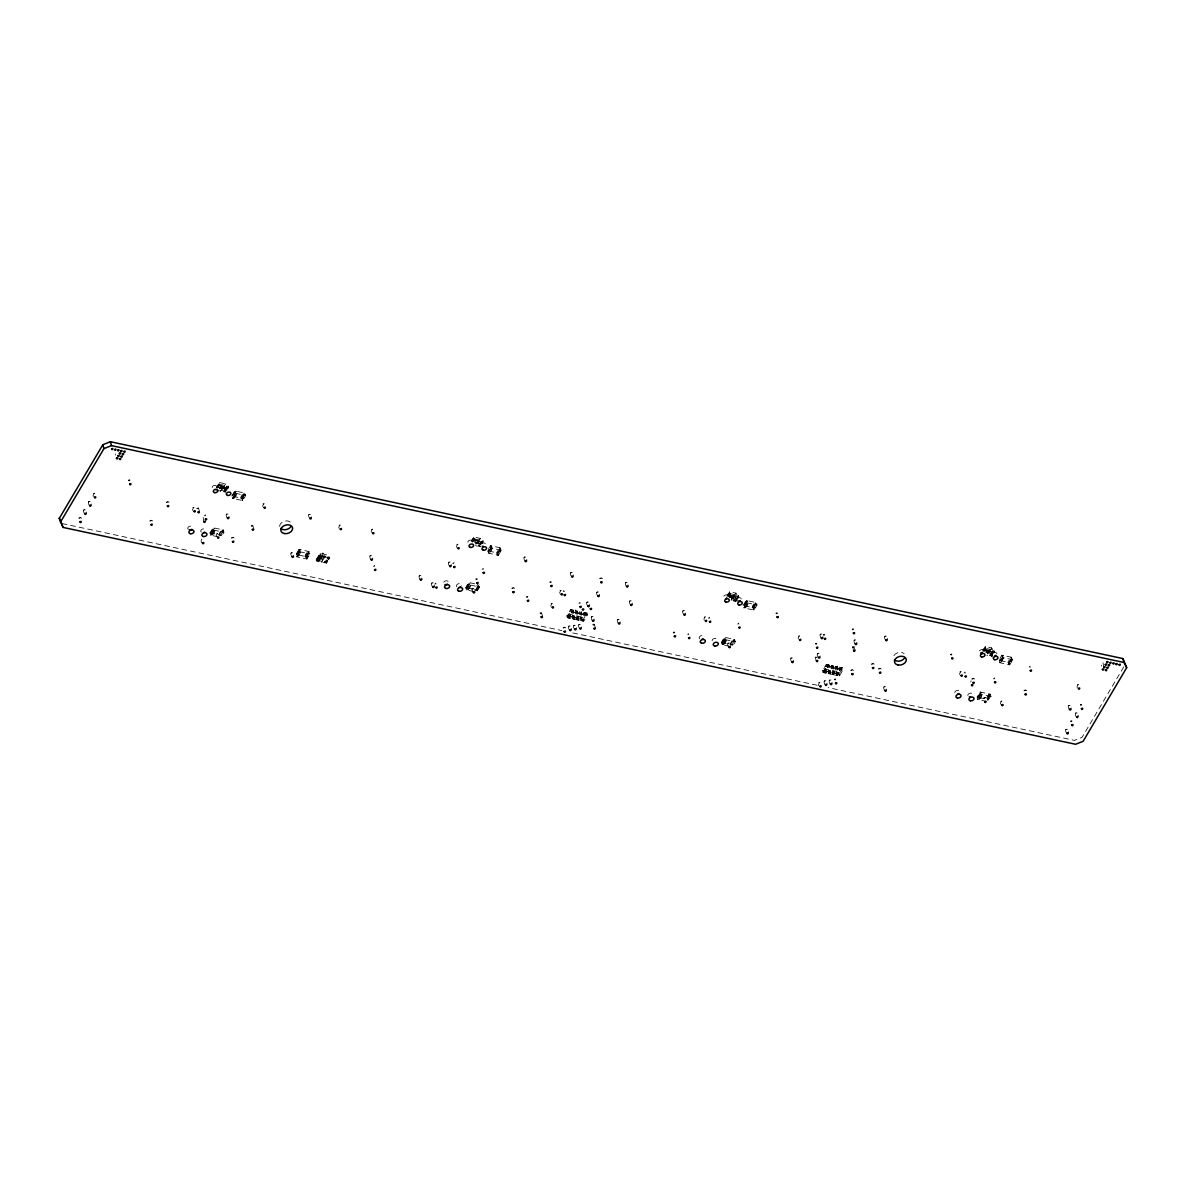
<?xml version="1.0" encoding="UTF-8"?>
<svg xmlns="http://www.w3.org/2000/svg" width="1186" height="1186" viewBox="0 0 1186 1186"><rect width="100%" height="100%" fill="white"/><g stroke="black" fill="none" stroke-linecap="round" stroke-linejoin="round"><path stroke-width="0.75" stroke-dasharray="5 3.75" d="M223.946 488.528L224.969 488.751M480.419 544.418A1.764 1.245 -15.7 0 1 479.811 543.633L479.781 543.321M577.982 620.041L567.353 617.698L566.864 615.919L570.614 609.589L572.26 609.886L573.09 612.184L587.47 614.867L583.72 621.212L582.074 620.915C583.112 618.099 574.839 616.008 577.982 620.041L582.074 620.915M581.837 611.932L581.14 613.221L579.094 612.791L579.791 611.502L577.108 610.923L577.3 613.043L576.352 610.76C571.252 606.061 573.891 616.171 572.26 609.886M736.995 600.576A2.342 1.66 -15.7 0 1 738.107 597.877C738.196 595.328 734.757 598.174 736.476 599.301A1.764 1.245 -15.7 0 1 735.498 598.381L735.468 598.085M833.032 672.536L837.034 673.381L837.761 675.664L839.406 675.976L843.157 669.63L842.668 667.851C839.199 665.554 842.949 673.292 840.222 667.273C834.914 662.841 838.606 672.833 836.13 666.399L832.794 665.687L832.765 667.807L832.038 665.524L826.301 664.353L822.55 670.683L823.054 672.462L833.714 674.715L832.943 672.506L828.747 671.617L828.821 673.752M836.856 668.682L836.13 666.399M837.805 675.59L833.669 674.79M841.378 669.467L840.222 667.273M840.726 669.408L837.42 668.459M991.14 652.997A1.764 1.245 -15.7 0 0 992.119 653.901L992.119 653.901A1.764 1.245 -15.7 0 1 991.185 653.145L988.991 653.041L989.984 652.596M218.343 484.911L216.208 487.757M217.557 485.37L217.527 486.334L219.647 484.185L218.224 487.772L217.839 486.156M225.577 488.84C227.608 493.035 223.917 487.327 227.564 487.357A1.764 1.245 -15.7 0 0 225.844 487.683L219.721 485.741L219.188 486.883L221.382 487.446M225.903 490.011L227.697 488.854L228.379 486.201L218.15 484.007L217.275 485.474M318.589 556.308L318.649 557.568L316.929 558.739M319.108 558.265C317.24 554.218 325.038 556.946 318.678 561.008L316.632 560.578L318.99 558.739L318.767 557.094M326.862 562.757L324.771 562.164L326.862 562.757L327.054 558.858M326.847 560.948L329.263 558.473L327.217 558.043L324.771 562.164M480.567 544.552L480.36 542.891L483.043 540.742L472.814 538.548L472.132 541.201L473.54 538.548L474.356 538.874L473.926 537.021L480.256 538.385L481.516 540.416L478.492 545.516L480.256 546.716L475.408 545.664M736.684 599.894L738.73 595.491L728.5 593.311L727.492 594.779L728.5 593.311M992.682 655.339A2.342 1.66 -15.7 0 1 993.794 652.641L994.417 650.254L984.187 648.06L983.179 649.543L983.757 650.699M991.615 652.908C993.008 657.103 990.606 650.64 994.417 650.254M991.956 654.079L994.372 651.603M316.988 558.606L317.314 559.392L316.988 558.25M224.154 487.253L225.889 487.846M480.508 542.224L478.803 541.231L480.552 542.387A1.764 1.245 -15.7 0 1 482.272 542.046M734.534 596.143L728.456 594.66L729.227 593.311L730.042 593.637L728.071 596.973M990.532 651.751L991.881 651.737A1.764 1.245 -15.7 0 1 993.601 651.41L993.646 651.559A1.764 1.245 -15.7 0 0 991.926 651.9L990.399 651.677M80.47 517.911C75.563 519.942 83.391 513.716 81.567 521.825M84.71 513.983C80.959 508.72 87.082 507.489 86.4 513.642M85.303 509.743L83.613 510.069M89.543 505.799C85.792 500.536 91.915 499.306 91.233 505.473M90.136 501.559L88.446 501.886M93.294 493.702C97.267 492.071 90.358 495.288 94.391 497.616M151.423 520.669C146.53 522.7 154.358 516.459 152.534 524.583M167.908 502.078C163.001 504.109 170.828 497.868 169.005 505.992M192.784 507.638C196.757 506.007 189.864 509.224 193.881 511.551M196.876 508.512L198.418 507.904L199.663 512.1M198.566 508.186L197.024 508.809M203.844 521.973L203.117 517.452M202.45 543.336C199.174 541.75 202.836 536.576 202.673 539.719M216.43 533.908C220.403 532.277 213.495 535.494 217.527 537.807M227.371 518.267C223.62 513.004 229.728 511.774 229.061 517.926M227.964 514.027L226.274 514.353M232.975 537.673C228.083 539.704 235.91 533.463 234.072 541.587M251.61 526.347C249.801 524.775 254.575 525.057 252.04 526.347M262.921 504.006C266.909 502.375 260.001 505.577 264.033 507.904M292.038 556.99C288.287 551.742 294.395 550.512 293.728 556.664M292.631 552.75L290.926 553.091M309.828 518.638C306.077 513.39 312.185 512.159 311.518 518.312M310.421 514.398L308.731 514.724M323.17 557.435C319.419 552.187 325.527 550.956 324.86 557.109M323.763 553.21L322.073 553.536M339.018 525.368C342.991 523.738 336.083 526.955 340.115 529.267M371.411 529.534C375.384 527.903 368.475 531.12 372.508 533.448M371.01 559.851C367.26 554.603 373.368 553.373 372.7 559.525M371.589 555.611L369.899 555.938M420.244 579.85C416.494 574.587 422.616 573.357 421.934 579.509M420.837 575.61L419.147 575.936M432.653 587.114C428.917 581.852 435.025 580.621 434.358 586.788M433.246 582.875L431.556 583.201M449.568 566.315C445.817 561.052 451.94 559.822 451.258 565.974M450.161 562.075L448.471 562.401M456.714 544.582C460.687 542.951 453.778 546.168 457.811 548.481M452.563 563.276L454.105 562.668L453.482 563.721M473.214 592.57C469.463 587.322 475.586 586.092 474.904 592.244M473.807 588.33L472.117 588.656M513.434 588.063C508.527 590.094 516.355 583.853 514.531 591.977M525.131 561.289C521.38 556.041 527.503 554.811 526.821 560.963M525.724 557.049L524.034 557.39M540.401 613.77C538.592 612.198 543.366 612.495 540.831 613.77M551.075 603.733C555.048 602.103 548.14 605.305 552.172 607.632M559.955 590.658C563.928 589.027 557.02 592.244 561.052 594.557M571.578 576.767C567.827 571.519 573.95 570.288 573.268 576.44M572.171 572.527L570.481 572.868M564.655 627.602C559.762 629.633 567.59 623.391 565.752 631.515M569.606 630.27C565.855 625.007 571.978 623.777 571.296 629.944M570.199 626.03L568.509 626.356M574.661 629.499C570.911 624.251 577.033 623.021 576.366 629.173M575.254 625.274L573.564 625.6M579.732 628.743C575.981 623.495 582.089 622.265 581.422 628.417M580.325 624.503L578.635 624.844M587.826 606.283C584.075 601.035 590.198 599.805 589.516 605.957M588.419 602.043L586.729 602.384M597.818 596.217C594.067 590.954 600.19 589.724 599.508 595.891M592.451 620.871C588.701 615.623 594.809 614.392 594.142 620.545M601.302 578.308C596.41 580.339 604.237 574.098 602.414 582.222M598.411 591.977L596.721 592.303M593.044 616.631L591.354 616.957M593.934 624.088C595.743 625.659 590.984 625.363 593.504 624.088M626.505 586.685C622.754 581.436 628.862 580.206 628.195 586.358M618.455 623.673C614.704 618.425 620.812 617.194 620.145 623.347M627.097 582.445L625.393 582.786M619.048 619.433L617.343 619.759M630.596 605.082C626.845 599.819 632.968 598.589 632.286 604.756M631.189 600.842L629.499 601.169M683.862 614.867C680.112 609.619 686.234 608.388 685.552 614.541M684.455 610.627L682.765 610.968M704.158 617.165C708.131 615.534 701.237 618.736 705.255 621.064M728.901 647.334C725.15 642.071 731.273 640.84 730.591 647.007M729.494 643.094L727.804 643.42M791.848 662.188C788.097 656.94 794.205 655.71 793.538 661.862M792.441 657.948L790.751 658.289M798.356 636.185C802.329 634.554 795.421 637.757 799.453 640.084M821.246 638.305C817.495 633.057 823.603 631.812 822.936 637.979M816.339 661.21L815.242 657.311L816.932 656.985M818.384 657.741C814.634 652.493 820.756 651.247 820.075 657.415M821.839 634.065L820.149 634.391M818.977 653.501L817.287 653.827M818.651 682.691C822.624 681.06 815.731 684.278 819.748 686.605M825.293 685.019C821.542 679.771 827.665 678.54 826.983 684.693M825.886 680.794L824.196 681.12M830.348 684.263C826.612 679.015 832.72 677.784 832.053 683.937M830.941 680.023L829.251 680.349M853.505 650.981L852.764 646.444M855.21 644.191C851.459 638.943 857.582 637.712 856.9 643.865M853.95 646.444L853.327 647.512L852.408 647.067M855.803 639.951L854.113 640.292M852.378 670.105C847.471 672.121 855.299 665.895 853.475 674.004M873.029 663.923C868.122 665.954 875.95 659.712 874.126 667.837M885.705 640.366C881.954 635.103 888.077 633.873 887.41 640.025M886.298 636.126L884.608 636.452M880.027 668.652C875.12 670.668 882.947 664.442 881.124 672.551M884.919 690.875C881.168 685.627 887.291 684.396 886.609 690.548M885.512 686.65L883.822 686.976M959.845 671.913C963.833 670.283 956.924 673.5 960.942 675.827M973.439 678.748C968.532 680.779 976.36 674.538 974.536 682.662M985.181 697.857C980.288 699.873 988.116 693.647 986.278 701.756M1000.613 701.386C1004.586 699.755 997.678 702.972 1001.71 705.299M1025.608 690.385C1020.716 692.402 1028.544 686.175 1026.72 694.284M1069.416 709.658C1065.665 704.41 1071.788 703.165 1071.106 709.332M1070.009 705.418L1068.319 705.744M1066.822 733.526C1063.071 728.278 1069.194 727.033 1068.512 733.2M1077.229 684.841C1081.202 683.21 1074.294 686.427 1078.326 688.755M1067.415 729.286L1065.725 729.612M1076.503 717.159C1072.752 711.911 1078.875 710.681 1078.193 716.833M1077.096 712.919L1075.405 713.26M1103.736 667.229L1102.995 662.707M317.299 559.155L316.306 560.904L326.535 563.098L327.025 560.77A1.764 1.245 -15.7 0 1 326.135 560.163M990.221 651.055L983.372 649.216L983.565 650.402M569.799 618.277L569.161 616.038L566.864 615.919M573.891 619.166L573.253 616.913L569.161 616.038M585.202 614.037L585.928 612.806L585.232 614.096L583.156 613.607L583.883 612.376L586.981 613.088L587.47 614.867M472.384 541.187L471.806 540.03M728.071 595.95L727.759 594.883M225.592 483.844L222.924 488.365L223.828 490.974L226.852 485.875L225.592 483.844L219.262 482.48L216.593 487.001L223.309 488.395L223.872 487.357L222.983 487.298M218.165 487.327L218.12 485.089M217.423 488.172L219.692 484.333L219.262 482.48M219.277 488.588L219.662 487.935L219.321 488.751M220.477 491.078L223.502 485.964M220.744 491.123L223.769 486.023M225.933 491.834L223.887 491.404L226.289 487.105L228.335 487.55M226.229 489.833L225.355 491.315L220.24 490.218M227.504 487.668L228.379 486.201M218.076 536.784L210.648 535.197L209.981 532.84L213.006 527.726L223.25 529.92L223.917 532.277L220.892 537.391M231.759 496.03L234.769 490.915L245.028 493.109L245.68 495.466L242.67 500.581L232.412 498.387L235.436 493.272L234.769 490.915M210.382 533.166L213.391 528.066L214.355 528.274L211.33 533.374L210.382 533.166L210.886 535.005C212.59 536.754 216.712 529.801 213.91 529.89L213.391 528.066M235.169 491.256L232.145 496.356L232.664 498.194C234.368 499.929 238.475 492.991 235.688 493.079L235.169 491.256L236.133 491.464L233.108 496.563L236.133 491.464M210.648 535.197L213.658 530.083L213.006 527.726M210.886 535.005L213.91 529.89M232.664 498.194L235.688 493.079M211.849 535.212L214.874 530.098M233.627 498.387L236.651 493.287M219.025 535.019C227.875 522.804 215.896 535.123 219.988 535.227L223.25 529.92M240.802 498.209C249.653 485.993 237.674 498.313 241.751 498.416L242.27 500.24L241.381 500.299L244.331 494.933L245.294 495.14L242.27 500.24M241.751 498.416L245.028 493.109M220.285 535.583L222.553 531.743L223.517 531.951L221.248 535.775M299.005 549.37L295.981 554.485L306.24 556.679L306.892 559.036L296.648 556.842L299.673 551.742L299.005 549.37L309.249 551.579L309.917 553.936L306.892 559.036M296.381 554.811L299.406 549.711L300.369 549.919L297.345 555.018L296.381 554.811L297.938 557.109L300.873 551.742L299.406 549.711M296.9 556.649L299.91 551.534M305.024 556.664C313.875 544.448 301.896 556.768 305.988 556.871L306.507 558.71L305.543 558.502L308.568 553.388L309.516 553.595L306.507 558.71M305.988 556.871L309.249 551.579M316.306 560.904L317.211 558.739M320.19 553.402L320.62 555.256L317.596 560.37L317.522 557.924L320.19 553.402L326.535 554.766M318.456 557.272L320.576 555.107L317.596 560.37M319.849 555.092L318.441 556.13M321.747 559.11L319.049 558.502L318.797 559.318M318.678 561.008L321.08 556.723M319.494 559.51L320.591 558.873L319.835 558.784M321.421 562.001L323.689 558.161M321.673 562.06L323.126 559.599M326.506 559.762L326.535 563.098M327.781 556.797L329.308 557.124L328.626 559.777M329.308 557.124L328.685 559.451L328.492 558.28A1.764 1.245 -15.7 0 0 327.618 558.28A1.764 1.245 -15.7 0 1 328.537 558.428L327.662 558.606M471.257 541.542L473.926 537.021M472.384 542.21L474.311 538.726M473.807 541.261L474.385 540.282L478.847 541.394L472.043 539.852M473.851 541.424L474.43 540.431M475.408 542.936L475.912 541.72M475.897 544.33L478.166 540.505M478.432 540.564L476.861 543.218M480.256 538.385L477.587 542.906L478.492 545.516M474.415 542.224L477.973 542.936L478.551 541.958L474.785 541.009M478.551 545.931L480.552 546.212L478.551 545.931L480.953 541.646L483.043 542.239L480.686 544.063M483.043 540.742L482.42 543.069L482.228 541.883M473.763 591.547L466.335 589.946L465.668 587.589L468.692 582.489L474.578 583.749M498.357 555.33L501.367 550.23L500.714 547.873L490.47 545.679L487.446 550.778L497.69 552.972L498.357 555.33L488.113 553.136L491.375 547.843L490.856 546.005L491.819 546.212L488.795 551.327L487.831 551.119L490.856 546.005M466.068 587.93L469.078 582.815L470.041 583.023L467.017 588.137L466.068 587.93L466.572 589.753C468.277 591.503 472.399 584.55 469.597 584.654L469.078 582.815M466.335 589.946L469.597 584.654M467.536 589.961L470.56 584.861M492.338 548.051L489.388 553.417L492.338 548.051L491.375 547.843M476.935 590.539L479.203 586.714L478.684 584.876L475.675 589.991L474.711 589.783L477.661 584.416M497.957 555.004L496.489 552.972L499.425 547.606L500.981 549.904L497.957 555.004L496.993 554.796L500.018 549.696L500.981 549.904M497.438 553.165L500.462 548.065M478.936 584.683L475.912 589.783L465.668 587.589M497.69 552.972L500.714 547.873M475.971 590.332L478.24 586.507L479.203 586.714M476.046 590.598L478.24 586.507M477.335 590.865L479.604 587.04L469.345 584.846L468.692 582.489M567.886 616.142L568.598 614.867L570.659 615.356L568.613 614.911M567.353 617.698L571.103 611.368L570.614 609.589M571.103 611.368L572.126 611.591L571.43 612.865L573.475 613.31L574.172 612.02M569.932 616.587L570.644 615.297M573.683 610.241L572.957 611.472L570.896 610.968L571.637 609.812M570.451 618.425L571.148 617.135L569.102 616.69L568.376 617.921M574.009 617.402L574.736 616.171L572.69 615.742L571.963 616.957M575.729 610.686L575.002 611.902L577.048 612.347L577.775 611.116M576.218 612.465L575.521 613.74L577.567 614.185L578.264 612.895M574.543 619.3L575.24 618.01L573.194 617.58L572.467 618.795M576.07 617.891L576.767 616.616L578.842 617.105L576.767 616.616M576.574 619.729L577.285 618.455L579.346 618.944L578.605 620.115M580.325 613.399L579.598 614.615L581.644 615.06L582.37 613.829M578.812 617.046L578.101 618.277M583.186 613.666L583.912 612.436M580.666 620.604L581.377 619.329L583.438 619.818M584.401 614.215L583.69 615.504L585.736 615.934L586.462 614.704M583.72 621.212L583.23 619.433L585.795 614.911L569.458 611.531M585.825 615.03L586.981 613.088M583.423 619.759L582.697 620.99M726.944 596.306L729.612 591.784L735.943 593.133L737.203 595.164L734.178 600.279L733.274 597.655L735.943 593.133M727.878 595.639L729.227 593.311M728.678 595.698L729.998 593.474M731.139 597.863L731.673 596.721L729.538 596.173L730.072 595.046L734.475 596.128M733.867 595.268L730.843 600.368L735.943 601.465M731.095 600.427L734.119 595.313M730.102 596.988L733.66 597.7L734.223 596.662L732.177 596.039M736.284 601.139L734.238 600.694L736.639 596.41L738.685 596.84M736.58 599.138L735.705 600.605L730.591 599.508M738.73 595.491L737.855 596.973A1.764 1.245 -15.7 0 0 736.239 597.136L734.505 596.558M729.449 646.296L722.022 644.71L721.355 642.352L724.379 637.253L734.623 639.447L735.29 641.804L732.266 646.904M743.133 605.542L746.157 600.442L756.401 602.636L757.053 604.993L754.044 610.093L743.8 607.899L746.809 602.799L746.157 600.442M721.755 642.679L724.765 637.579L725.728 637.786L722.704 642.886L721.755 642.679L722.259 644.517C723.964 646.266 728.085 639.313 725.283 639.417L724.765 637.579M746.543 600.768L743.518 605.868L744.037 607.706C745.742 609.456 749.848 602.503 747.061 602.607L746.543 600.768L747.506 600.976L744.482 606.076L747.506 600.976M722.022 644.71L725.031 639.61L724.379 637.253M722.259 644.517L725.283 639.417M744.037 607.706L747.061 602.607M723.223 644.724L726.247 639.625M745.001 607.914L748.025 602.814M730.398 644.532C739.249 632.316 727.27 644.65 731.362 644.739L734.623 639.447M752.176 607.721C761.027 595.505 749.048 607.84 753.125 607.929L753.644 609.767L752.754 609.826L755.704 604.46L756.668 604.652L753.644 609.767M753.125 607.929L756.401 602.636M731.747 645.362L733.926 641.27L734.89 641.478L732.622 645.303M823.573 670.905L824.285 669.616L826.331 670.06L825.604 671.291M827.324 664.56L826.598 665.791L828.643 666.235L829.37 665.005M823.054 672.462L826.79 666.117L826.301 664.353M824.092 672.744L824.789 671.454L826.864 671.958L826.108 673.114M828.717 664.812L829.236 666.71L827.843 666.399L827.116 667.629L829.162 668.074L829.859 666.784L832.557 667.659M827.665 671.78L828.377 670.49L830.422 670.935L829.711 672.225M828.184 673.618L828.881 672.329L830.956 672.833L830.23 674.063L830.956 672.833M831.935 667.273L831.208 668.504L833.254 668.948L833.98 667.718C838.131 667.021 833.18 670.461 837.346 669.823L838.057 668.593L837.346 669.823M831.757 672.655L832.468 671.365L834.529 671.869L832.483 671.424M832.972 673.203L832.275 674.493L832.987 673.263L835.033 673.707L834.321 674.938L835.033 673.707M835.27 669.319L835.997 668.089M833.802 673.099L834.514 671.81M837.553 666.754L836.827 667.985L834.766 667.481L835.507 666.31M837.894 673.974L838.591 672.684L836.56 672.24L835.833 673.47M839.599 667.199L838.873 668.415L840.918 668.86L841.645 667.629M837.064 674.078L836.352 675.368L837.079 674.137L839.125 674.582L838.398 675.812L839.11 674.523M839.362 670.194C841.319 667.125 837.524 671.943 841.423 670.698L843.157 669.63M839.406 675.976L838.917 674.197L842.668 667.851M841.423 670.698L842.134 669.408M982.631 651.07L985.299 646.533L991.644 647.897L992.89 649.928L989.865 655.043L991.644 656.229L986.782 655.191M979.503 650.892A2.342 1.66 -15.7 0 1 983.876 650.892L984.914 648.075L985.729 648.386L985.299 646.533M983.757 651.722L985.685 648.238M985.181 650.773L985.774 649.795L985.225 650.936M986.782 652.463L987.226 651.218L986.826 652.611M987.286 653.857L989.554 650.017M989.806 650.076L988.235 652.73M991.644 647.897L988.961 652.419L989.865 655.043M985.788 651.737L989.346 652.463L989.939 651.47L986.767 650.506M989.925 655.458L991.926 655.739L989.925 655.458L992.326 651.173L994.417 651.766M991.392 655.369L992.326 653.575M991.644 656.229L992.504 654.761M986.678 701.386L977.709 699.473L977.042 697.116L980.066 692.001L990.31 694.21L990.977 696.567L988.709 700.392M1009.731 664.857L1012.755 659.742L1012.088 657.385L1001.844 655.191L998.82 660.305L1009.064 662.5L1009.731 664.857L999.487 662.663L1002.748 657.355L1002.229 655.532L1003.193 655.739L1000.169 660.839L999.22 660.632L1002.229 655.532M977.442 697.442L980.451 692.342L981.415 692.55L978.406 697.65L977.442 697.442L977.946 699.28C979.651 701.03 983.772 694.077 980.97 694.166L980.451 692.342M977.709 699.473L980.97 694.166M978.91 699.488L981.934 694.373M1003.712 657.563L1000.762 662.93L1003.712 657.563L1002.748 657.355M990.058 694.403L987.048 699.503L986.085 699.295L989.035 693.929L990.577 696.226L988.309 700.051M1009.33 664.516L1007.863 662.485L1010.798 657.118L1012.355 659.416L1009.33 664.516L1008.367 664.323L1011.391 659.208L1012.355 659.416M1008.826 662.692L1011.836 657.578M990.31 694.21L987.286 699.31L977.042 697.116M1009.064 662.5L1012.088 657.385M987.36 699.859L989.613 696.019L990.577 696.226M987.434 700.111L989.613 696.019M1123.75 666.888L1082.047 737.381L1074.516 740.375L828.184 687.613M223.65 488.691L222.983 488.973M478.655 543.232L477.661 543.692L479.826 543.485M324.445 556.886L319.316 555.982L319.078 554.929L325.987 556.412M472.814 538.548L472.636 539.867M984.187 649.572L994.669 651.114M568.509 616.231L569.043 618.114M572.601 617.105L573.194 618.914M577.345 617.787L573.253 616.913M577.226 619.878L576.752 617.906M824.73 672.877L824.537 670.757L828.288 671.854M831.994 665.687L832.794 665.687M832.379 672.729L832.913 674.626M836.471 673.618L837.064 675.427M984.38 648.964L984.187 648.06M115.62 454.016L115.739 455.083M205.534 515.895L205.415 514.843L204.348 515.895M374.717 566.419L374.583 565.351L373.531 566.419M435.959 584.149L435.84 583.082L434.773 584.149M483.28 569.399L483.162 568.331L482.109 569.399M564.358 591.592L563.795 590.539L563.172 591.592M580.102 603.452L579.984 602.384L578.916 603.452M688.725 634.584L688.176 633.532L687.88 634.747M709.584 618.321L709.465 617.254L708.398 618.321M738.967 624.147L738.418 623.095L737.796 624.147M816.843 657.311L815.242 657.311M965.271 673.085L965.152 672.017L964.085 673.085M994.654 678.911L994.535 677.843L993.483 678.911M1030.397 667.214L1029.833 666.147L1029.211 667.214M1101.542 665.168L1101.334 666.058M569.102 618.039L568.746 616.038M734.935 597.003L736.195 596.988M217.72 485.222L228.616 487.061M572.734 616.957L573.268 618.855M836.604 673.47L837.138 675.368M476.564 579.732C479.085 578.442 474.326 578.16 476.135 579.732M550.586 582.682C553.106 581.392 548.347 581.11 550.156 582.682M527.147 597.477C529.668 596.187 524.909 595.906 526.717 597.477M674.033 633.072C676.554 631.797 671.795 631.501 673.604 633.072M776.741 613.829C779.261 612.554 774.502 612.258 776.311 613.829M971.067 680.749L970.785 681.98M219.425 488.083L222.212 487.802M476.594 542.417L475.779 542.684M732.296 597.181L729.79 597.388M987.982 651.944L985.729 652.256M576.87 611.116L576.915 612.969M836.115 666.636L837.286 668.593M222.775 489.047L220.878 488.662M568.85 615.994L569.606 617.891M572.942 616.868L573.698 618.766M832.335 665.924L832.987 667.807M836.427 666.799L837.079 668.682M828.629 671.632L829.281 673.515M832.72 672.506L833.373 674.389M836.812 673.381L837.464 675.279M477.454 543.751L475.542 543.203M733.096 598.352L731.095 597.7M734.134 597.818L735.513 598.233M474.785 541.024L475.66 541.142M730.784 595.802L731.895 596.039M986.47 650.551L987.034 650.654M828.139 665.035L828.895 666.932M220.729 486.453L221.545 486.734M473.066 539.408L483.28 541.602M738.967 596.35L728.782 594.29M218.105 485.356L224.169 486.705M985.818 649.958L990.191 651.247M221.367 487.579L219.188 486.883M731.643 596.647L729.538 596.173M222.079 488.128L223.309 488.395M477.973 542.936L476.728 542.61L477.647 541.839M732.444 597.433L733.66 597.7M989.346 652.463L988.101 652.137L988.813 651.233M243.812 493.109L245.294 495.14M729.257 597.077L730.013 597.24M755.185 602.621L756.668 604.652M986.915 652.715L988.753 653.264M235.436 493.272L245.68 495.466M501.367 550.23L491.123 548.036L490.47 545.679M746.809 602.799L757.053 604.993M1012.755 659.742L1002.496 657.548L1001.844 655.191M215.363 489.981L225.592 492.175M233.034 496.297L242.003 498.224L242.67 500.581M744.408 605.824L753.377 607.736L754.044 610.093M489.314 553.15L487.831 551.119M1000.688 662.678L999.22 660.632M222.034 529.92L223.517 531.951M733.422 639.432L734.89 641.478M213.658 530.083L223.917 532.277M725.031 639.61L735.29 641.804M990.977 696.567L980.733 694.373L980.066 692.001M308.049 551.564L309.516 553.595M299.673 551.742L309.917 553.936M324.697 556.946L329.56 557.983M209.981 532.84L220.225 535.034M721.355 642.352L731.599 644.547M319.078 556.442L321.124 556.871M327.262 558.191L329.308 558.636M826.79 666.117L827.843 666.399M322.162 558.25L320.116 557.805L320.709 556.827M833.328 667.585L833.254 668.948M825.145 666.295L841.511 669.793M317.522 557.924L323.852 559.288L324.756 561.912M316.054 560.044L326.283 562.238M568.005 613.977L584.372 617.491M823.662 668.622L840.029 672.136M318.634 560.859L316.632 560.578M572.705 615.801L574.75 616.231M826.345 670.12L824.285 669.616M830.437 670.994L828.377 670.49M836.575 672.299L838.621 672.744M583.23 619.433L581.436 618.662M822.55 670.683L824.196 670.98M838.917 674.197L837.123 673.411M61.998 523.53L561.912 630.596M572.779 632.924L817.317 685.286M731.362 595.802L732.637 596.306M221.011 486.512L222.731 487.253M987.315 650.714L988.086 650.966M221.189 487.164L220.892 488.81M1011.391 659.208L1008.367 664.323M1003.193 655.739L1000.169 660.839M993.408 651.737L993.735 652.908M992.282 654.568L993.379 658.482M983.876 650.225L984.202 651.396M983.179 649.543L983.505 650.714M981.415 692.55L978.406 697.65M854.098 646.741L855.195 650.64M833.462 665.88L832.735 667.11L830.689 666.665L831.416 665.435M832.735 665.761L833.195 667.718M832.038 665.524L832.765 667.807M832.616 672.536L832.972 674.552M828.643 664.886L829.103 666.843M828.673 666.932L827.947 664.649L828.465 666.784M828.851 671.632L829.577 673.915M828.525 671.661L828.881 673.678M824.759 670.757L825.486 673.04M825.189 672.64L824.537 670.757L824.789 672.803M737.722 596.973L738.048 598.144M736.625 598.811L736.966 599.983M735.928 598.144L736.269 599.315M728.456 594.66L727.819 595.965L727.492 594.779M725.728 637.786L722.704 642.886M594.423 624.533L595.52 628.447M585.291 612.673L585.691 614.719M585.054 612.865L585.484 614.793L584.639 612.865M584.535 612.51L585.098 614.719M581.199 611.798L581.6 613.844M580.962 611.991L581.007 613.844M581.125 618.632L581.881 620.53M581.021 618.662L581.451 620.604M580.843 618.781L581.318 620.752M577.108 610.923L577.508 612.969M577.033 617.758L577.79 619.641M576.93 617.787L577.36 619.729M573.016 610.049L573.416 612.08M541.617 612.999L542.714 616.898M500.018 549.696L496.993 554.796M491.819 546.212L488.795 551.327M482.035 542.21L482.361 543.396M470.041 583.023L467.017 588.137M327.217 560.444L327.544 561.615M318.07 556.412L318.397 557.583M308.568 553.388L305.543 558.502M300.369 549.919L297.345 555.018M252.826 525.561L253.923 529.475M227.371 487.683L227.697 488.854M225.118 488.78L225.162 488.943A1.764 1.245 -15.7 0 0 226.081 489.848M224.08 486.675L224.198 487.416M218.876 484.021L218.432 484.985L218.15 484.007M217.142 485.489L217.468 486.66M214.355 528.274L211.33 533.374M729.612 591.784L730.042 593.637M188.233 529.312A2.594 1.838 -15.7 0 1 189.463 526.317A2.594 1.838 -15.7 0 1 192.858 527.473M201.22 532.099A2.594 1.838 -15.7 0 1 202.465 529.104A2.594 1.838 -15.7 0 1 205.86 530.261M443.712 582.237A2.594 1.838 -15.7 0 1 446.47 580.814A2.594 1.838 -15.7 0 1 448.545 582.237M456.906 586.862A2.594 1.838 -15.7 0 1 458.789 583.66A2.594 1.838 -15.7 0 1 461.31 586.003M699.607 638.839A2.594 1.838 -15.7 0 1 700.852 635.829A2.594 1.838 -15.7 0 1 704.247 636.986M712.149 640.766A2.594 1.838 -15.7 0 1 715.143 638.365A2.594 1.838 -15.7 0 1 716.996 640.766M954.849 692.743A2.594 1.838 -15.7 0 1 957.843 690.341A2.594 1.838 -15.7 0 1 959.696 692.743M967.835 695.515A2.594 1.838 -15.7 0 1 970.83 693.113A2.594 1.838 -15.7 0 1 972.683 695.515M738.107 597.877A2.342 1.66 -15.7 0 1 741.176 598.915M723.816 596.143A2.342 1.66 -15.7 0 1 728.189 596.143M993.794 652.641A2.342 1.66 -15.7 0 1 996.863 653.679M467.921 542.269A2.342 1.66 -15.7 0 1 470.027 540.164A2.342 1.66 -15.7 0 1 472.502 541.379M481.116 544.166A2.342 1.66 -15.7 0 1 485.489 544.166M212.235 487.505A2.342 1.66 -15.7 0 1 214.933 485.341A2.342 1.66 -15.7 0 1 216.593 487.505M225.622 491.063A2.342 1.66 -15.7 0 1 226.734 488.365A2.342 1.66 -15.7 0 1 229.802 489.403M893.903 655.606A6.049 4.299 -15.7 0 1 904.162 653.605M279.703 526.48A6.049 4.299 -15.7 0 1 283.632 521.484A6.049 4.299 -15.7 0 1 290.511 522.196M327.069 560.934A1.764 1.245 -15.7 0 1 326.18 560.326M128.548 480.167C129.23 482.628 131.216 478.388 128.548 480.167M815.419 643.642C816.116 646.088 818.103 641.848 815.419 643.642M823.292 634.718C823.973 637.178 825.96 632.939 823.292 634.718M834.395 679.267C835.077 681.728 837.064 677.473 834.395 679.267M852.215 629.173C852.897 631.619 854.884 627.379 852.215 629.173M950.52 654.361C951.216 656.822 953.203 652.582 950.52 654.361M1070.647 721.103C1071.329 723.564 1073.315 719.324 1070.647 721.103M1080.327 704.751C1081.009 707.197 1082.996 702.957 1080.327 704.751M580.858 617.491L580.162 618.781L580.888 617.55C584.742 616.171 581.007 621.182 582.904 617.921L580.888 617.55"/><path stroke-width="1.5" d="M59.3 518.341L102.856 444.72L110.387 441.726L1122.905 658.571L1126.7 667.659L1083.144 741.28L1075.613 744.274L63.095 527.429L59.3 518.341L63.095 527.429M60.397 522.255L103.953 448.619L111.484 445.625L1124.002 662.47L1126.7 667.659M726.054 598.945L726.736 597.803M981.741 653.708L982.423 652.552M1122.905 658.571L1124.002 662.47M110.387 441.726L111.484 445.625M102.856 444.72L103.953 448.619M191.776 529.312A2.594 1.838 -15.7 0 1 189.241 529.801M204.763 532.099A2.594 1.838 -15.7 0 1 203.518 532.588M447.463 584.075A2.594 1.838 -15.7 0 1 444.928 584.565M460.45 586.848A2.594 1.838 -15.7 0 1 459.204 587.352M703.15 638.839A2.594 1.838 -15.7 0 1 701.904 639.328M958.837 693.588A2.594 1.838 -15.7 0 1 957.591 694.092M970.593 696.864A2.594 1.838 -15.7 0 1 969.288 696.864M740.197 600.576A2.342 1.66 -15.7 0 1 737.9 601.02M995.884 655.339A2.342 1.66 -15.7 0 1 994.757 655.784M981.771 652.997A2.342 1.66 -15.7 0 1 980.6 652.997M483.384 546.272A2.342 1.66 -15.7 0 1 482.213 546.272M904.651 657.904A6.049 4.299 -15.7 0 1 894.392 659.905M291 526.48A6.049 4.299 -15.7 0 1 280.741 528.482M79.951 521.825C80.633 524.286 82.62 520.046 79.951 521.825M84.784 513.642C85.466 516.103 87.468 511.863 84.784 513.642M89.632 505.473C90.314 507.919 92.3 503.679 89.632 505.473M94.465 497.29C95.147 499.736 97.133 495.496 94.465 497.29M111.573 448.871C112.27 451.332 114.256 447.092 111.573 448.871M114.642 449.538C115.324 451.985 117.325 447.745 114.642 449.538M117.71 450.191C118.392 452.652 120.394 448.397 117.71 450.191M116.436 458.211C117.117 460.672 119.104 456.417 116.436 458.211M117.874 455.75C118.57 458.211 120.557 453.971 117.874 455.75M119.326 453.304C120.008 455.75 122.01 451.51 119.326 453.304M120.779 450.843C121.461 453.304 123.463 449.064 120.779 450.843M119.489 458.863C120.186 461.324 122.173 457.084 119.489 458.863M120.942 456.417C121.639 458.863 123.626 454.623 120.942 456.417M122.395 453.956C123.077 456.417 125.079 452.177 122.395 453.956M123.848 451.51C124.53 453.956 126.531 449.716 123.848 451.51M129.645 484.081C130.327 486.542 132.313 482.302 129.645 484.081M150.918 524.583C151.6 527.044 153.587 522.789 150.918 524.583M167.389 505.992C168.071 508.453 170.058 504.198 167.389 505.992M193.97 511.225C194.652 513.671 196.639 509.431 193.97 511.225M198.062 512.1C198.744 514.546 200.731 510.306 198.062 512.1M203.933 521.647C204.615 524.108 206.601 519.868 203.933 521.647M205.386 519.201C206.067 521.647 208.054 517.407 205.386 519.201M202.524 543.01C203.206 545.471 205.208 541.216 202.524 543.01M217.601 537.48C218.298 539.941 220.285 535.701 217.601 537.48M227.445 517.926C228.127 520.387 230.114 516.147 227.445 517.926M232.471 541.587C233.153 544.048 235.139 539.793 232.471 541.587M252.307 529.475C252.989 531.936 254.975 527.696 252.307 529.475M264.107 507.578C264.789 510.039 266.776 505.799 264.107 507.578M292.112 556.664C292.794 559.125 294.78 554.885 292.112 556.664M309.902 518.312C310.584 520.758 312.57 516.518 309.902 518.312M323.244 557.109C323.926 559.57 325.913 555.33 323.244 557.109M340.189 528.941C340.886 531.402 342.873 527.162 340.189 528.941M372.582 533.122C373.264 535.568 375.265 531.328 372.582 533.122M371.085 559.525C371.767 561.971 373.753 557.731 371.085 559.525M374.554 569.71C375.25 572.171 377.237 567.931 374.554 569.71M420.333 579.509C421.015 581.97 423.002 577.73 420.333 579.509M432.742 586.788C433.424 589.234 435.41 584.995 432.742 586.788M435.811 587.441C436.492 589.902 438.479 585.647 435.811 587.441M449.657 565.974C450.339 568.435 452.326 564.195 449.657 565.974M457.885 548.154C458.567 550.615 460.568 546.375 457.885 548.154M453.749 566.864C454.431 569.31 456.417 565.07 453.749 566.864M473.303 592.244C473.985 594.705 475.971 590.45 473.303 592.244M476.831 582.86C477.513 585.321 479.5 581.081 476.831 582.86M483.132 572.69C483.814 575.151 485.8 570.896 483.132 572.69M512.915 591.977C513.612 594.423 515.599 590.183 512.915 591.977M525.22 560.963C525.902 563.424 527.889 559.184 525.22 560.963M527.399 600.605C528.096 603.066 530.083 598.811 527.399 600.605M541.098 616.898C541.78 619.359 543.766 615.119 541.098 616.898M550.853 585.81C551.534 588.271 553.521 584.016 550.853 585.81M552.246 607.306C552.928 609.767 554.915 605.527 552.246 607.306M561.141 594.23C561.823 596.691 563.81 592.451 561.141 594.23M564.21 594.898C564.892 597.344 566.878 593.104 564.21 594.898M571.667 576.44C572.349 578.901 574.335 574.661 571.667 576.44M564.151 631.515C564.832 633.976 566.819 629.722 564.151 631.515M569.68 629.944C570.377 632.39 572.364 628.15 569.68 629.944M574.75 629.173C575.432 631.634 577.419 627.394 574.75 629.173M579.954 606.743C580.636 609.204 582.622 604.949 579.954 606.743M582.415 609.396C583.097 611.843 585.083 607.603 582.415 609.396M579.806 628.417C580.488 630.878 582.474 626.623 579.806 628.417M587.9 605.957C588.582 608.418 590.584 604.178 587.9 605.957M590.272 608.774C590.954 611.22 592.941 606.98 590.272 608.774M600.798 582.222C601.48 584.668 603.466 580.428 600.798 582.222M597.892 595.891C598.574 598.337 600.576 594.097 597.892 595.891M592.526 620.545C593.208 622.991 595.194 618.751 592.526 620.545M593.904 628.447C594.586 630.893 596.573 626.653 593.904 628.447M626.579 586.358C627.261 588.819 629.247 584.579 626.579 586.358M618.529 623.347C619.211 625.808 621.197 621.553 618.529 623.347M630.685 604.756C631.367 607.202 633.354 602.962 630.685 604.756M674.3 636.215C674.982 638.661 676.969 634.421 674.3 636.215M683.937 614.541C684.619 617.002 686.62 612.762 683.937 614.541M688.577 637.89C689.259 640.336 691.245 636.096 688.577 637.89M705.344 620.738C706.026 623.199 708.012 618.959 705.344 620.738M709.436 621.612C710.117 624.073 712.104 619.833 709.436 621.612M728.99 647.007C729.672 649.454 731.658 645.214 728.99 647.007M738.819 627.453C739.501 629.899 741.487 625.659 738.819 627.453M777.008 616.957C777.69 619.418 779.676 615.178 777.008 616.957M791.922 661.862C792.604 664.323 794.59 660.083 791.922 661.862M799.527 639.758C800.209 642.219 802.196 637.964 799.527 639.758M816.531 647.541C817.213 650.002 819.2 645.762 816.531 647.541M821.32 637.979C822.002 640.425 823.988 636.185 821.32 637.979M816.413 660.884C817.095 663.345 819.081 659.105 816.413 660.884M818.473 657.415C819.155 659.861 821.142 655.621 818.473 657.415M824.389 638.631C825.071 641.092 827.057 636.852 824.389 638.631M819.837 686.279C820.519 688.725 822.506 684.485 819.837 686.279M825.382 684.693C826.064 687.154 828.05 682.914 825.382 684.693M830.437 683.937C831.119 686.397 833.106 682.143 830.437 683.937M835.493 683.18C836.174 685.627 838.161 681.387 835.493 683.18M853.312 633.072C853.994 635.533 855.995 631.293 853.312 633.072M853.579 650.64C854.261 653.101 856.262 648.861 853.579 650.64M855.284 643.865C855.966 646.326 857.967 642.086 855.284 643.865M851.859 674.004C852.541 676.465 854.528 672.225 851.859 674.004M872.511 667.837C873.192 670.283 875.179 666.043 872.511 667.837M885.794 640.025C886.476 642.486 888.462 638.246 885.794 640.025M879.508 672.551C880.19 675.012 882.191 670.772 879.508 672.551M884.993 690.548C885.69 693.009 887.677 688.769 884.993 690.548M951.632 658.274C952.314 660.735 954.3 656.495 951.632 658.274M961.031 675.501C961.713 677.947 963.699 673.707 961.031 675.501M965.122 676.376C965.804 678.837 967.791 674.582 965.122 676.376M971.482 685.108C972.164 687.569 974.151 683.329 971.482 685.108M972.92 682.662C973.617 685.108 975.604 680.868 972.92 682.662M984.677 701.756C985.358 704.217 987.345 699.977 984.677 701.756M994.505 682.202C995.187 684.663 997.174 680.423 994.505 682.202M1001.785 704.958C1002.466 707.419 1004.468 703.179 1001.785 704.958M1030.234 670.505C1030.916 672.966 1032.917 668.711 1030.234 670.505M1025.104 694.284C1025.786 696.745 1027.773 692.505 1025.104 694.284M1069.505 709.332C1070.187 711.778 1072.174 707.538 1069.505 709.332M1066.911 733.2C1067.593 735.646 1069.579 731.406 1066.911 733.2M1078.415 688.429C1079.097 690.875 1081.083 686.635 1078.415 688.429M1071.744 725.017C1072.426 727.478 1074.412 723.223 1071.744 725.017M1076.577 716.833C1077.259 719.294 1079.26 715.054 1076.577 716.833M1081.424 708.65C1082.106 711.111 1084.093 706.871 1081.424 708.65M1102.357 669.364C1103.039 671.81 1105.026 667.57 1102.357 669.364M1103.81 666.903C1104.492 669.364 1106.479 665.124 1103.81 666.903M1105.263 664.457C1105.945 666.903 1107.932 662.663 1105.263 664.457M1106.716 661.996C1107.398 664.457 1109.384 660.217 1106.716 661.996M1105.426 670.016C1106.108 672.477 1108.095 668.237 1105.426 670.016M1106.879 667.57C1107.561 670.016 1109.547 665.776 1106.879 667.57M1108.332 665.109C1109.014 667.57 1111 663.315 1108.332 665.109M1109.785 662.648C1110.467 665.109 1112.453 660.869 1109.785 662.648M1112.853 663.315C1113.535 665.761 1115.522 661.521 1112.853 663.315M1115.922 663.967C1116.604 666.428 1118.591 662.188 1115.922 663.967M1118.991 664.62C1119.673 667.081 1121.659 662.841 1118.991 664.62M981.697 656.911A2.342 1.66 -15.7 0 0 984.973 654.805A2.342 1.66 -15.7 0 0 981.371 654.035A2.342 1.66 -15.7 0 0 981.697 656.911M190.338 533.715A2.594 1.838 -15.7 0 0 193.97 531.387A2.594 1.838 -15.7 0 0 189.982 530.527A2.594 1.838 -15.7 0 0 190.338 533.715M203.325 536.502A2.594 1.838 -15.7 0 0 206.957 534.16A2.594 1.838 -15.7 0 0 202.969 533.315A2.594 1.838 -15.7 0 0 203.325 536.502M446.025 588.478A2.594 1.838 -15.7 0 0 449.657 586.136A2.594 1.838 -15.7 0 0 445.669 585.291A2.594 1.838 -15.7 0 0 446.025 588.478M459.012 591.251A2.594 1.838 -15.7 0 0 462.644 588.923A2.594 1.838 -15.7 0 0 458.656 588.063A2.594 1.838 -15.7 0 0 459.012 591.251M701.712 643.242A2.594 1.838 -15.7 0 0 705.344 640.9A2.594 1.838 -15.7 0 0 701.356 640.055A2.594 1.838 -15.7 0 0 701.712 643.242M714.698 646.014A2.594 1.838 -15.7 0 0 718.331 643.687A2.594 1.838 -15.7 0 0 714.343 642.827A2.594 1.838 -15.7 0 0 714.698 646.014M957.398 697.991A2.594 1.838 -15.7 0 0 961.031 695.663A2.594 1.838 -15.7 0 0 957.043 694.803A2.594 1.838 -15.7 0 0 957.398 697.991M970.385 700.778A2.594 1.838 -15.7 0 0 974.017 698.435A2.594 1.838 -15.7 0 0 970.029 697.59A2.594 1.838 -15.7 0 0 970.385 700.778M738.997 604.934A2.342 1.66 -15.7 0 0 742.273 602.829A2.342 1.66 -15.7 0 0 738.685 602.058A2.342 1.66 -15.7 0 0 738.997 604.934M726.01 602.147A2.342 1.66 -15.7 0 0 729.286 600.042A2.342 1.66 -15.7 0 0 725.684 599.271A2.342 1.66 -15.7 0 0 726.01 602.147M994.683 659.698A2.342 1.66 -15.7 0 0 997.96 657.593A2.342 1.66 -15.7 0 0 994.372 656.822A2.342 1.66 -15.7 0 0 994.683 659.698M470.323 547.398A2.342 1.66 -15.7 0 0 473.599 545.293A2.342 1.66 -15.7 0 0 469.997 544.522A2.342 1.66 -15.7 0 0 470.323 547.398M483.31 550.171A2.342 1.66 -15.7 0 0 486.586 548.065A2.342 1.66 -15.7 0 0 482.984 547.295A2.342 1.66 -15.7 0 0 483.31 550.171M214.636 492.635A2.342 1.66 -15.7 0 0 217.913 490.53A2.342 1.66 -15.7 0 0 214.31 489.759A2.342 1.66 -15.7 0 0 214.636 492.635M227.623 495.422A2.342 1.66 -15.7 0 0 230.899 493.317A2.342 1.66 -15.7 0 0 227.297 492.546A2.342 1.66 -15.7 0 0 227.623 495.422M897.832 664.961A6.049 4.299 -15.7 0 0 906.297 659.52A6.049 4.299 -15.7 0 0 897.001 657.518A6.049 4.299 -15.7 0 0 897.832 664.961M284.18 533.537A6.049 4.299 -15.7 0 0 292.645 528.096A6.049 4.299 -15.7 0 0 283.35 526.095A6.049 4.299 -15.7 0 0 284.18 533.537"/></g></svg>
